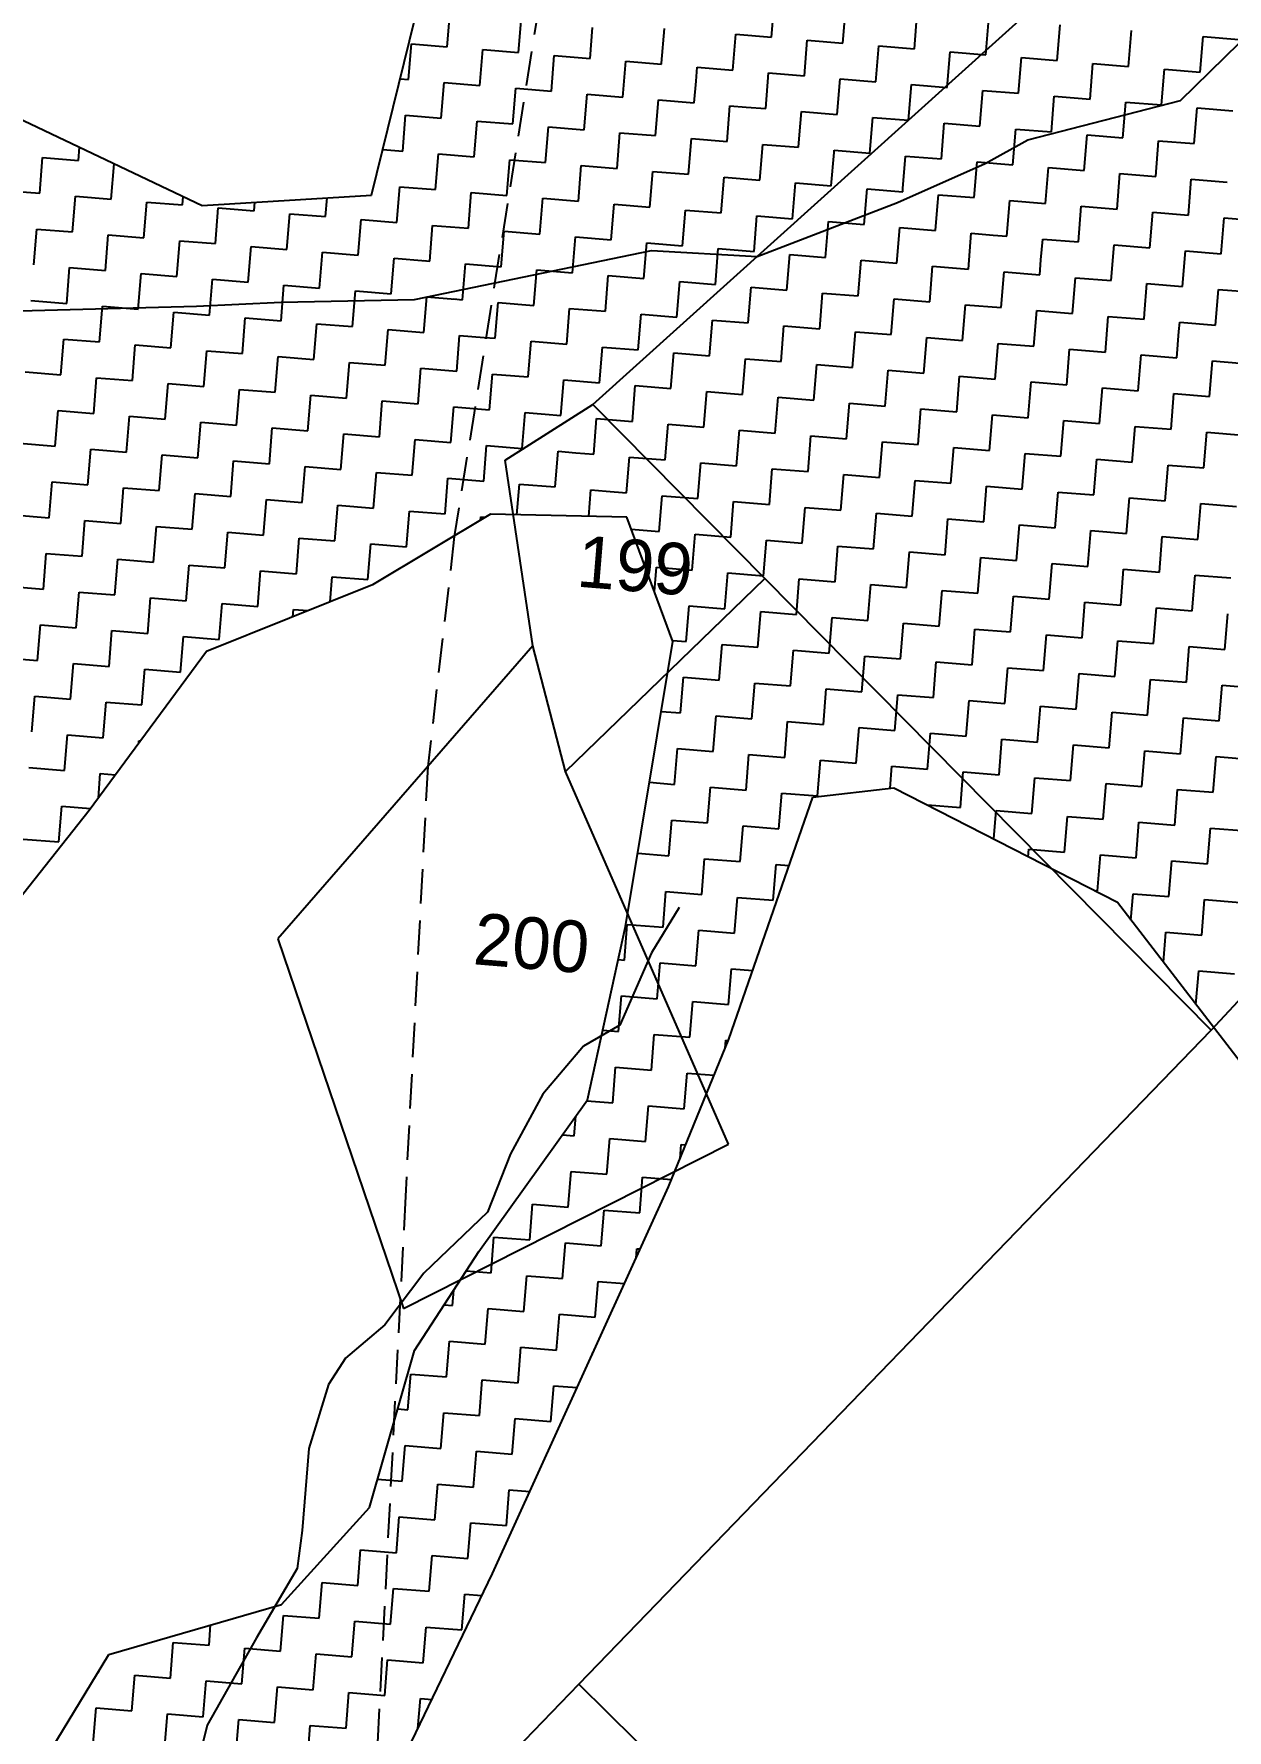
# Model space of a CAD drawing. Header units: metres. Extents: x 286589 to 288713, y 2001360 to 2004418.
# Drawn here: x 287948.2 to 288122.5, y 2003074.3 to 2003322.1 of the extents above; entities that cross this region are included whole.
import ezdxf
from ezdxf.enums import TextEntityAlignment as Align

# ---------------------------------------------------------------- set-up
doc = ezdxf.new("R2010")
doc.units = ezdxf.units.M
doc.header["$MEASUREMENT"] = 0
doc.linetypes.add('DASHED', pattern=[0.75, 0.5, -0.25])
for name, color, linetype in [('LINE_FOOTPATH', 1, 'DASHED'), ('LINE_WATER', 4, 'Continuous'), ('POLY_HATCH', 12, 'Continuous'), ('POLY_PARCEL', 6, 'Continuous'), ('TEXT_PARCEL', 7, 'Continuous')]:
    doc.layers.add(name, color=color, linetype=linetype)
doc.styles.add('TEXT_MAP', font='')
doc.styles.get('TEXT_MAP').set_extended_font_data('Kruti Dev 050')

msp = doc.modelspace()

# ---------------------------------------------------------------- linework, layer by layer
at = {"layer": 'LINE_FOOTPATH', "ltscale": 10}
for p, q in [((288028, 2003363.97), (288009.62, 2003248.66)), ((288009.62, 2003248.66), (288005.73, 2003215.06)), ((288005.73, 2003215.06), (288002.48, 2003152.33)), ((288002.48, 2003152.33), (287994.73, 2003000.75))]:
    msp.add_line(p, q, dxfattribs=at)
at = {"layer": 'LINE_WATER'}
for p, q in [((288115.72, 2003312.36), (288124.35, 2003320.79)), ((288093.4, 2003306.64), (288115.72, 2003312.36)), ((288087.16, 2003303.18), (288093.4, 2003306.64)), ((288074.38, 2003297.47), (288087.16, 2003303.18)), ((288053.87, 2003289.61), (288074.38, 2003297.47)), ((288003.81, 2003283.31), (288038.45, 2003290.47)), ((288038.45, 2003290.47), (288053.87, 2003289.61)), ((287946.08, 2003281.66), (287971.95, 2003282.33)), ((287971.95, 2003282.33), (287984.32, 2003282.91)), ((287984.32, 2003282.91), (288003.81, 2003283.31)), ((288042.45, 2003194.5), (288038.43, 2003187.87)), ((288038.43, 2003187.87), (288033.82, 2003177.27)), ((288033.82, 2003177.27), (288028.48, 2003174.23)), ((288028.48, 2003174.23), (288022.56, 2003167.22)), ((288022.56, 2003167.22), (288017.83, 2003158.51)), ((288017.83, 2003158.51), (288014.46, 2003149.95)), ((288014.46, 2003149.95), (288005.16, 2003141.07)), ((288005.16, 2003141.07), (287999.46, 2003133.51)), ((287999.46, 2003133.51), (287993.71, 2003128.63)), ((287993.71, 2003128.63), (287991.25, 2003124.81)), ((287991.25, 2003124.81), (287988.35, 2003115.42)), ((287988.35, 2003115.42), (287987.37, 2003103.46)), ((287987.37, 2003103.46), (287986.65, 2003097.9)), ((287986.65, 2003097.9), (287980.7, 2003087.8)), ((287980.7, 2003087.8), (287973.5, 2003075.01)), ((287973.5, 2003075.01), (287972.29, 2003070.03))]:
    msp.add_line(p, q, dxfattribs=at)
at = {"layer": 'POLY_HATCH'}
for p, q in [((287997.51, 2003298.55), (288008.02, 2003341.07)), ((287940.01, 2003312.61), (287972.76, 2003297.05)), ((287972.76, 2003297.05), (287997.51, 2003298.55)), ((288014.93, 2003251.94), (287997.66, 2003241.62)), ((288034.83, 2003251.49), (288014.93, 2003251.94)), ((288041.56, 2003233.35), (288034.83, 2003251.49)), ((287997.66, 2003241.62), (287973.41, 2003231.88)), ((288034.65, 2003191.71), (288041.56, 2003233.35)), ((287973.41, 2003231.88), (287956.27, 2003208.65)), ((288049.73, 2003175.25), (288061.99, 2003210.59)), ((288061.99, 2003210.59), (288073.84, 2003211.97)), ((288073.84, 2003211.97), (288106.49, 2003195.24)), ((287956.27, 2003208.65), (287937.96, 2003185.53)), ((288106.49, 2003195.24), (288127.71, 2003167.72)), ((288029.07, 2003166.38), (288034.65, 2003191.71)), ((288040.93, 2003153.69), (288049.73, 2003175.25)), ((288013.18, 2003144.23), (288029.07, 2003166.38)), ((288028.07, 2003125.43), (288040.93, 2003153.69)), ((288003.79, 2003129.75), (288013.18, 2003144.23)), ((287997.23, 2003106.84), (288003.79, 2003129.75)), ((288015.21, 2003097.17), (288028.07, 2003125.43)), ((287984.35, 2003092.65), (287997.23, 2003106.84)), ((288001.09, 2003067.84), (288015.21, 2003097.17)), ((287959.12, 2003085.33), (287984.35, 2003092.65)), ((287946.92, 2003065.22), (287959.12, 2003085.33))]:
    msp.add_line(p, q, dxfattribs=at)
at = {"layer": 'POLY_HATCH', "linetype": 'Continuous'}
for p, q in [((288055.96, 2003321.62), (288056.39, 2003326.84)), ((288008.58, 2003320.23), (288009, 2003325.45)), ((288019.01, 2003319.38), (288019.44, 2003324.6)), ((288066.4, 2003320.77), (288066.82, 2003325.99)), ((288076.84, 2003319.92), (288077.26, 2003325.14)), ((288087.27, 2003319.07), (288087.7, 2003324.29)), ((288029.45, 2003318.53), (288029.82, 2003323.06)), ((288039.9, 2003317.84), (288040.31, 2003322.9)), ((288050.32, 2003316.83), (288050.75, 2003322.05)), ((288050.75, 2003322.05), (288055.96, 2003321.62)), ((288097.71, 2003318.22), (288098.13, 2003323.44)), ((288108.14, 2003317.37), (288108.57, 2003322.59)), ((288118.58, 2003316.52), (288119.01, 2003321.74)), ((288119.01, 2003321.74), (288124.22, 2003321.31)), ((288002.93, 2003315.44), (288003.36, 2003320.66)), ((288003.36, 2003320.66), (288008.58, 2003320.23)), ((288013.37, 2003314.59), (288013.79, 2003319.81)), ((288013.79, 2003319.81), (288019.01, 2003319.38)), ((288023.8, 2003313.74), (288024.23, 2003318.96)), ((288024.23, 2003318.96), (288029.45, 2003318.53)), ((288060.76, 2003315.98), (288061.18, 2003321.2)), ((288061.18, 2003321.2), (288066.4, 2003320.77)), ((288071.19, 2003315.13), (288071.62, 2003320.35)), ((288071.62, 2003320.35), (288076.84, 2003319.92)), ((288081.63, 2003314.28), (288082.05, 2003319.5)), ((288082.05, 2003319.5), (288087.27, 2003319.07)), ((288034.24, 2003312.89), (288034.67, 2003318.11)), ((288034.67, 2003318.11), (288039.88, 2003317.68)), ((288039.88, 2003317.68), (288039.9, 2003317.84)), ((288044.94, 2003315.22), (288045.1, 2003317.26)), ((288045.1, 2003317.26), (288050.32, 2003316.83)), ((288092.06, 2003313.43), (288092.49, 2003318.65)), ((288092.49, 2003318.65), (288097.71, 2003318.22)), ((288102.5, 2003312.58), (288102.93, 2003317.8)), ((288102.93, 2003317.8), (288108.14, 2003317.37)), ((288112.94, 2003311.73), (288113.36, 2003316.95)), ((288113.36, 2003316.95), (288118.58, 2003316.52)), ((288001.71, 2003315.54), (288002.93, 2003315.44)), ((288007.72, 2003309.8), (288008.15, 2003315.02)), ((288008.15, 2003315.02), (288013.37, 2003314.59)), ((288018.16, 2003308.95), (288018.59, 2003314.17)), ((288018.59, 2003314.17), (288023.8, 2003313.74)), ((288044.68, 2003312.04), (288044.94, 2003315.22)), ((288055.11, 2003311.19), (288055.54, 2003316.41)), ((288055.54, 2003316.41), (288060.76, 2003315.98)), ((288065.55, 2003310.34), (288065.97, 2003315.56)), ((288065.97, 2003315.56), (288071.19, 2003315.13)), ((288075.99, 2003309.49), (288076.41, 2003314.7)), ((288076.41, 2003314.7), (288081.63, 2003314.28)), ((288028.6, 2003308.1), (288029.02, 2003313.31)), ((288029.02, 2003313.31), (288034.24, 2003312.89)), ((288039.03, 2003307.25), (288039.46, 2003312.46)), ((288039.46, 2003312.46), (288044.68, 2003312.04)), ((288049.47, 2003306.4), (288049.89, 2003311.61)), ((288049.89, 2003311.61), (288052.27, 2003311.42)), ((288086.42, 2003308.64), (288086.85, 2003313.85)), ((288086.85, 2003313.85), (288092.06, 2003313.43)), ((288096.86, 2003307.79), (288097.28, 2003313)), ((288097.28, 2003313), (288102.5, 2003312.58)), ((288107.29, 2003306.93), (288107.72, 2003312.15)), ((288107.72, 2003312.15), (288112.94, 2003311.73)), ((288002.08, 2003305), (288002.51, 2003310.22)), ((288002.51, 2003310.22), (288007.72, 2003309.8)), ((288012.52, 2003304.15), (288012.94, 2003309.37)), ((288012.94, 2003309.37), (288018.16, 2003308.95)), ((288052.27, 2003311.42), (288055.11, 2003311.19)), ((288060.06, 2003307.38), (288060.33, 2003310.76)), ((288060.33, 2003310.76), (288065.55, 2003310.34)), ((288070.34, 2003304.69), (288070.77, 2003309.91)), ((288070.77, 2003309.91), (288075.99, 2003309.49)), ((288080.78, 2003303.84), (288081.2, 2003309.06)), ((288081.2, 2003309.06), (288086.42, 2003308.64)), ((288117.73, 2003306.08), (288118.16, 2003311.3)), ((288118.16, 2003311.3), (288123.37, 2003310.88)), ((288022.95, 2003303.3), (288023.38, 2003308.52)), ((288023.38, 2003308.52), (288028.6, 2003308.1)), ((288033.39, 2003302.45), (288033.82, 2003307.67)), ((288033.82, 2003307.67), (288039.03, 2003307.25)), ((288043.83, 2003301.6), (288044.25, 2003306.82)), ((288044.25, 2003306.82), (288049.47, 2003306.4)), ((288059.91, 2003305.54), (288060.06, 2003307.38)), ((288091.21, 2003302.99), (288091.64, 2003308.21)), ((288091.64, 2003308.21), (288096.86, 2003307.79)), ((288101.65, 2003302.14), (288102.08, 2003307.36)), ((288102.08, 2003307.36), (288107.29, 2003306.93)), ((288112.09, 2003301.29), (288112.51, 2003306.51)), ((288112.51, 2003306.51), (288117.73, 2003306.08)), ((287949.05, 2003298.82), (287949.47, 2003304.04)), ((287949.47, 2003304.04), (287954.69, 2003303.61)), ((287954.69, 2003303.61), (287954.85, 2003305.56)), ((287999.17, 2003305.24), (288002.08, 2003305)), ((288006.87, 2003299.36), (288007.3, 2003304.58)), ((288007.3, 2003304.58), (288012.52, 2003304.15)), ((288054.26, 2003300.75), (288054.69, 2003305.97)), ((288054.69, 2003305.97), (288059.91, 2003305.54)), ((288064.7, 2003299.9), (288065.1, 2003304.77)), ((288065.1, 2003304.77), (288065.12, 2003305.12)), ((288065.12, 2003305.12), (288070.34, 2003304.69)), ((288075.17, 2003299.54), (288075.56, 2003304.27)), ((288075.56, 2003304.27), (288080.78, 2003303.84)), ((287959.49, 2003297.97), (287959.91, 2003303.15)), ((288017.31, 2003298.51), (288017.74, 2003303.73)), ((288017.74, 2003303.73), (288022.95, 2003303.3)), ((288027.75, 2003297.66), (288028.17, 2003302.88)), ((288028.17, 2003302.88), (288033.39, 2003302.45)), ((288038.18, 2003296.81), (288038.61, 2003302.03)), ((288038.61, 2003302.03), (288043.83, 2003301.6)), ((288085.57, 2003298.2), (288086, 2003303.42)), ((288086, 2003303.42), (288091.21, 2003302.99)), ((288096.01, 2003297.35), (288096.43, 2003302.57)), ((288096.43, 2003302.57), (288101.65, 2003302.14)), ((288106.44, 2003296.5), (288106.87, 2003301.72)), ((288106.87, 2003301.72), (288112.09, 2003301.29)), ((287943.83, 2003299.25), (287949.05, 2003298.82)), ((288001.23, 2003294.57), (288001.66, 2003299.79)), ((288001.66, 2003299.79), (288006.87, 2003299.36)), ((288048.62, 2003295.96), (288049.04, 2003301.18)), ((288049.04, 2003301.18), (288054.26, 2003300.75)), ((288059.05, 2003295.11), (288059.48, 2003300.33)), ((288059.48, 2003300.33), (288064.7, 2003299.9)), ((288069.49, 2003294.26), (288069.92, 2003299.48)), ((288069.92, 2003299.48), (288075.13, 2003299.05)), ((288075.13, 2003299.05), (288075.17, 2003299.54)), ((288116.88, 2003295.65), (288117.3, 2003300.87)), ((288117.3, 2003300.87), (288122.52, 2003300.44)), ((287953.84, 2003293.18), (287954.27, 2003298.4)), ((287954.27, 2003298.4), (287959.49, 2003297.97)), ((287964.28, 2003292.33), (287964.7, 2003297.55)), ((287964.7, 2003297.55), (287969.92, 2003297.12)), ((287969.92, 2003297.12), (287970.02, 2003298.35)), ((287974.71, 2003291.48), (287975.14, 2003296.7)), ((287975.14, 2003296.7), (287980.36, 2003296.27)), ((287980.36, 2003296.27), (287980.46, 2003297.51)), ((287990.79, 2003295.42), (287991.02, 2003298.15)), ((288011.67, 2003293.72), (288012.09, 2003298.94)), ((288012.09, 2003298.94), (288017.31, 2003298.51)), ((288022.1, 2003292.87), (288022.53, 2003298.09)), ((288022.53, 2003298.09), (288027.75, 2003297.66)), ((288032.54, 2003292.02), (288032.96, 2003297.23)), ((288032.96, 2003297.23), (288038.18, 2003296.81)), ((288079.93, 2003293.41), (288080.21, 2003296.93)), ((288080.21, 2003296.93), (288080.35, 2003298.62)), ((288080.35, 2003298.62), (288085.57, 2003298.2)), ((288090.36, 2003292.56), (288090.79, 2003297.77)), ((288090.79, 2003297.77), (288096.01, 2003297.35)), ((288100.8, 2003291.71), (288101.22, 2003296.92)), ((288101.22, 2003296.92), (288106.44, 2003296.5)), ((287985.15, 2003290.63), (287985.58, 2003295.84)), ((287985.58, 2003295.84), (287990.79, 2003295.42)), ((287995.59, 2003289.78), (287996.01, 2003294.99)), ((287996.01, 2003294.99), (288001.23, 2003294.57)), ((288000.63, 2003294.62), (288001.23, 2003294.57)), ((288001.23, 2003294.57), (288001.23, 2003294.57)), ((288006.02, 2003288.93), (288006.45, 2003294.14)), ((288006.45, 2003294.14), (288011.67, 2003293.72)), ((288042.98, 2003291.17), (288043.4, 2003296.38)), ((288043.4, 2003296.38), (288048.62, 2003295.96)), ((288053.41, 2003290.32), (288053.84, 2003295.53)), ((288053.84, 2003295.53), (288059.05, 2003295.11)), ((288063.85, 2003289.46), (288064.27, 2003294.68)), ((288064.27, 2003294.68), (288069.49, 2003294.26)), ((288111.24, 2003290.85), (288111.66, 2003296.07)), ((288111.66, 2003296.07), (288116.88, 2003295.65)), ((288121.67, 2003290), (288122.1, 2003295.22)), ((288122.1, 2003295.22), (288127.32, 2003294.8)), ((287948.2, 2003288.39), (287948.62, 2003293.6)), ((287948.62, 2003293.6), (287953.84, 2003293.18)), ((287958.64, 2003287.54), (287959.06, 2003292.75)), ((287959.06, 2003292.75), (287964.28, 2003292.33)), ((287969.07, 2003286.68), (287969.5, 2003291.9)), ((287969.5, 2003291.9), (287974.71, 2003291.48)), ((288016.46, 2003288.07), (288016.88, 2003293.29)), ((288016.88, 2003293.29), (288022.1, 2003292.87)), ((288026.9, 2003287.22), (288027.32, 2003292.44)), ((288027.32, 2003292.44), (288032.54, 2003292.02)), ((288074.28, 2003288.61), (288074.71, 2003293.83)), ((288074.71, 2003293.83), (288079.93, 2003293.41)), ((288084.72, 2003287.76), (288085.15, 2003292.98)), ((288085.15, 2003292.98), (288088.33, 2003292.72)), ((288088.33, 2003292.72), (288090.36, 2003292.56)), ((288095.33, 2003289.09), (288095.58, 2003292.13)), ((288095.58, 2003292.13), (288100.8, 2003291.71)), ((287979.51, 2003285.83), (287979.93, 2003291.05)), ((287979.93, 2003291.05), (287985.15, 2003290.63)), ((287989.94, 2003284.98), (287990.37, 2003290.2)), ((287990.37, 2003290.2), (287995.59, 2003289.78)), ((288000.38, 2003284.13), (288000.81, 2003289.35)), ((288000.81, 2003289.35), (288005.48, 2003288.97)), ((288037.33, 2003286.37), (288037.76, 2003291.59)), ((288037.76, 2003291.59), (288042.98, 2003291.17)), ((288047.77, 2003285.52), (288048.19, 2003290.74)), ((288048.19, 2003290.74), (288053.41, 2003290.32)), ((288058.2, 2003284.67), (288058.63, 2003289.89)), ((288058.63, 2003289.89), (288063.85, 2003289.46)), ((288105.59, 2003286.06), (288106.02, 2003291.28)), ((288106.02, 2003291.28), (288111.24, 2003290.85)), ((288116.03, 2003285.21), (288116.45, 2003290.43)), ((288116.45, 2003290.43), (288121.67, 2003290)), ((287952.99, 2003282.74), (287953.42, 2003287.96)), ((287953.42, 2003287.96), (287958.64, 2003287.54)), ((287963.43, 2003281.89), (287963.85, 2003287.11)), ((287963.85, 2003287.11), (287969.07, 2003286.68)), ((288005.08, 2003289), (288006.02, 2003288.93)), ((288010.82, 2003283.28), (288011.24, 2003288.5)), ((288011.24, 2003288.5), (288016.46, 2003288.07)), ((288021.25, 2003282.43), (288021.68, 2003287.65)), ((288021.68, 2003287.65), (288026.9, 2003287.22)), ((288031.69, 2003281.58), (288032.11, 2003286.8)), ((288032.11, 2003286.8), (288037.33, 2003286.37)), ((288068.64, 2003283.82), (288069.07, 2003289.04)), ((288069.07, 2003289.04), (288074.28, 2003288.61)), ((288079.08, 2003282.97), (288079.5, 2003288.19)), ((288079.5, 2003288.19), (288084.72, 2003287.76)), ((288089.51, 2003282.12), (288089.94, 2003287.34)), ((288089.94, 2003287.34), (288095.16, 2003286.91)), ((288095.16, 2003286.91), (288095.33, 2003289.09)), ((287973.86, 2003281.04), (287974.29, 2003286.26)), ((287974.29, 2003286.26), (287979.51, 2003285.83)), ((287984.3, 2003280.19), (287984.73, 2003285.41)), ((287984.73, 2003285.41), (287989.94, 2003284.98)), ((287994.74, 2003279.34), (287995.16, 2003284.56)), ((287995.16, 2003284.56), (288000.38, 2003284.13)), ((288042.12, 2003280.73), (288042.55, 2003285.95)), ((288042.55, 2003285.95), (288047.77, 2003285.52)), ((288052.56, 2003279.88), (288052.99, 2003285.1)), ((288052.99, 2003285.1), (288058.2, 2003284.67)), ((288063, 2003279.03), (288063.42, 2003284.25)), ((288063.42, 2003284.25), (288068.64, 2003283.82)), ((288099.95, 2003281.27), (288100.37, 2003286.48)), ((288100.37, 2003286.49), (288105.59, 2003286.06)), ((288100.37, 2003286.48), (288100.37, 2003286.49)), ((288110.45, 2003281.25), (288110.81, 2003285.64)), ((288110.81, 2003285.64), (288116.03, 2003285.21)), ((288120.82, 2003279.57), (288121.25, 2003284.79)), ((288121.25, 2003284.79), (288126.46, 2003284.36)), ((287947.77, 2003283.17), (287952.99, 2003282.74)), ((287957.78, 2003277.1), (287958.21, 2003282.32)), ((287958.21, 2003282.32), (287963.43, 2003281.89)), ((288005.17, 2003278.49), (288005.6, 2003283.71)), ((288005.6, 2003283.71), (288009.73, 2003283.37)), ((288009.53, 2003283.39), (288010.82, 2003283.28)), ((288015.61, 2003277.64), (288016.03, 2003282.86)), ((288016.03, 2003282.86), (288021.25, 2003282.43)), ((288026.04, 2003276.79), (288026.47, 2003282.01)), ((288026.47, 2003282.01), (288031.69, 2003281.58)), ((288073.43, 2003278.18), (288073.86, 2003283.4)), ((288073.86, 2003283.4), (288079.08, 2003282.97)), ((288083.87, 2003277.33), (288084.29, 2003282.55)), ((288084.29, 2003282.55), (288089.51, 2003282.12)), ((287968.22, 2003276.25), (287968.65, 2003281.47)), ((287968.65, 2003281.47), (287973.86, 2003281.04)), ((287978.66, 2003275.4), (287979.08, 2003280.62)), ((287979.08, 2003280.62), (287984.3, 2003280.19)), ((287989.09, 2003274.55), (287989.52, 2003279.77)), ((287989.52, 2003279.77), (287994.74, 2003279.34)), ((288036.48, 2003275.94), (288036.91, 2003281.16)), ((288036.91, 2003281.16), (288042.12, 2003280.73)), ((288046.92, 2003275.09), (288047.34, 2003280.3)), ((288047.34, 2003280.3), (288052.56, 2003279.88)), ((288057.35, 2003274.24), (288057.78, 2003279.45)), ((288057.78, 2003279.45), (288063, 2003279.03)), ((288094.31, 2003276.48), (288094.73, 2003281.69)), ((288094.73, 2003281.69), (288099.95, 2003281.27)), ((288104.74, 2003275.63), (288105.17, 2003280.84)), ((288105.17, 2003280.84), (288110.39, 2003280.42)), ((288110.39, 2003280.42), (288110.45, 2003281.25)), ((288115.49, 2003278.64), (288115.6, 2003279.99)), ((288115.6, 2003279.99), (288120.82, 2003279.57)), ((287952.14, 2003272.31), (287952.57, 2003277.52)), ((287952.57, 2003277.52), (287957.78, 2003277.1)), ((287999.53, 2003273.7), (287999.95, 2003278.91)), ((287999.95, 2003278.91), (288005.17, 2003278.49)), ((288009.97, 2003272.85), (288010.39, 2003278.06)), ((288010.39, 2003278.06), (288013.99, 2003277.77)), ((288013.99, 2003277.77), (288015.61, 2003277.64)), ((288020.4, 2003272), (288020.83, 2003277.21)), ((288020.83, 2003277.21), (288026.04, 2003276.79)), ((288067.79, 2003273.39), (288068.21, 2003278.6)), ((288068.21, 2003278.6), (288073.43, 2003278.18)), ((288078.23, 2003272.53), (288078.65, 2003277.75)), ((288078.65, 2003277.75), (288083.87, 2003277.33)), ((288088.66, 2003271.68), (288089.09, 2003276.9)), ((288089.09, 2003276.9), (288094.31, 2003276.48)), ((288115.18, 2003274.78), (288115.49, 2003278.64)), ((287962.58, 2003271.46), (287963, 2003276.67)), ((287963, 2003276.67), (287968.22, 2003276.25)), ((287973.01, 2003270.6), (287973.44, 2003275.82)), ((287973.44, 2003275.82), (287978.66, 2003275.4)), ((287983.45, 2003269.75), (287983.87, 2003274.97)), ((287983.87, 2003274.97), (287989.09, 2003274.55)), ((288030.84, 2003271.14), (288031.26, 2003276.36)), ((288031.26, 2003276.36), (288036.48, 2003275.94)), ((288041.27, 2003270.29), (288041.7, 2003275.51)), ((288041.7, 2003275.51), (288046.92, 2003275.09)), ((288051.71, 2003269.44), (288052.14, 2003274.66)), ((288052.14, 2003274.66), (288057.35, 2003274.24)), ((288099.1, 2003270.83), (288099.52, 2003276.05)), ((288099.52, 2003276.05), (288104.74, 2003275.63)), ((288109.53, 2003269.98), (288109.96, 2003275.2)), ((288109.96, 2003275.2), (288115.18, 2003274.78)), ((288119.97, 2003269.13), (288120.4, 2003274.35)), ((288120.4, 2003274.35), (288124.39, 2003274.02)), ((287946.92, 2003272.73), (287952.14, 2003272.31)), ((287956.93, 2003266.66), (287957.36, 2003271.88)), ((287957.36, 2003271.88), (287962.58, 2003271.46)), ((287993.89, 2003268.9), (287994.31, 2003274.12)), ((287994.31, 2003274.12), (287999.53, 2003273.7)), ((288004.32, 2003268.05), (288004.75, 2003273.27)), ((288004.75, 2003273.27), (288009.97, 2003272.85)), ((288014.76, 2003267.2), (288015.18, 2003272.42)), ((288015.18, 2003272.42), (288018.44, 2003272.15)), ((288018.44, 2003272.15), (288020.4, 2003272)), ((288062.15, 2003268.59), (288062.57, 2003273.81)), ((288062.57, 2003273.81), (288067.79, 2003273.39)), ((288072.58, 2003267.74), (288073.01, 2003272.96)), ((288073.01, 2003272.96), (288078.23, 2003272.53)), ((288083.02, 2003266.89), (288083.44, 2003272.11)), ((288083.44, 2003272.11), (288088.66, 2003271.68)), ((287967.37, 2003265.81), (287967.8, 2003271.03)), ((287967.8, 2003271.03), (287973.01, 2003270.6)), ((287977.81, 2003264.96), (287978.23, 2003270.18)), ((287978.23, 2003270.18), (287983.45, 2003269.75)), ((287988.24, 2003264.11), (287988.67, 2003269.33)), ((287988.67, 2003269.33), (287993.89, 2003268.9)), ((288025.19, 2003266.35), (288025.62, 2003271.57)), ((288025.62, 2003271.57), (288030.84, 2003271.14)), ((288035.63, 2003265.5), (288036.06, 2003270.72)), ((288036.06, 2003270.72), (288041.27, 2003270.29)), ((288046.07, 2003264.65), (288046.49, 2003269.87)), ((288046.49, 2003269.87), (288051.71, 2003269.44)), ((288093.45, 2003266.04), (288093.88, 2003271.26)), ((288093.88, 2003271.26), (288099.1, 2003270.83)), ((288103.89, 2003265.19), (288104.32, 2003270.41)), ((288104.32, 2003270.41), (288109.53, 2003269.98)), ((288114.33, 2003264.34), (288114.75, 2003269.56)), ((288114.75, 2003269.56), (288119.97, 2003269.13)), ((287951.29, 2003261.87), (287951.72, 2003267.09)), ((287951.72, 2003267.09), (287956.93, 2003266.66)), ((287998.68, 2003263.26), (287999.1, 2003268.48)), ((287999.1, 2003268.48), (288004.32, 2003268.05)), ((288009.11, 2003262.41), (288009.54, 2003267.63)), ((288009.54, 2003267.63), (288014.76, 2003267.2)), ((288056.5, 2003263.8), (288056.93, 2003269.02)), ((288056.93, 2003269.02), (288062.15, 2003268.59)), ((288066.94, 2003262.95), (288067.36, 2003268.17)), ((288067.36, 2003268.17), (288072.58, 2003267.74)), ((288077.38, 2003262.1), (288077.8, 2003267.32)), ((288077.8, 2003267.32), (288083.02, 2003266.89)), ((287961.73, 2003261.02), (287962.15, 2003266.24)), ((287962.15, 2003266.24), (287967.37, 2003265.81)), ((287972.16, 2003260.17), (287972.59, 2003265.39)), ((287972.59, 2003265.39), (287977.81, 2003264.96)), ((287982.6, 2003259.32), (287983.02, 2003264.54)), ((287983.02, 2003264.54), (287988.24, 2003264.11)), ((288019.55, 2003261.56), (288019.98, 2003266.78)), ((288019.98, 2003266.78), (288022.89, 2003266.54)), ((288022.89, 2003266.54), (288025.19, 2003266.35)), ((288029.99, 2003260.71), (288030.41, 2003265.93)), ((288030.41, 2003265.93), (288035.63, 2003265.5)), ((288040.42, 2003259.86), (288040.85, 2003265.08)), ((288040.85, 2003265.08), (288046.07, 2003264.65)), ((288087.81, 2003261.25), (288088.24, 2003266.47)), ((288088.24, 2003266.47), (288093.45, 2003266.04)), ((288098.25, 2003260.4), (288098.67, 2003265.62)), ((288098.67, 2003265.62), (288103.89, 2003265.19)), ((288108.68, 2003259.55), (288109.11, 2003264.76)), ((288109.11, 2003264.76), (288114.33, 2003264.34)), ((287946.07, 2003262.3), (287951.29, 2003261.87)), ((287993.04, 2003258.47), (287993.46, 2003263.69)), ((287993.46, 2003263.69), (287998.68, 2003263.26)), ((288003.47, 2003257.62), (288003.9, 2003262.83)), ((288003.9, 2003262.83), (288009.11, 2003262.41)), ((288013.91, 2003256.77), (288014.33, 2003261.98)), ((288014.33, 2003261.98), (288019.55, 2003261.56)), ((288050.86, 2003259.01), (288051.28, 2003264.22)), ((288051.28, 2003264.22), (288056.5, 2003263.8)), ((288061.3, 2003258.16), (288061.72, 2003263.37)), ((288061.72, 2003263.37), (288066.94, 2003262.95)), ((288071.73, 2003257.31), (288072.16, 2003262.52)), ((288072.16, 2003262.52), (288077.38, 2003262.1)), ((288119.12, 2003258.7), (288119.55, 2003263.91)), ((288119.55, 2003263.91), (288124.76, 2003263.49)), ((287956.08, 2003256.23), (287956.51, 2003261.44)), ((287956.51, 2003261.44), (287961.73, 2003261.02)), ((287966.52, 2003255.38), (287966.94, 2003260.59)), ((287966.94, 2003260.59), (287972.16, 2003260.17)), ((287976.96, 2003254.53), (287977.38, 2003259.74)), ((287977.38, 2003259.74), (287982.6, 2003259.32)), ((288024.34, 2003255.92), (288024.77, 2003261.13)), ((288024.77, 2003261.13), (288027.35, 2003260.92)), ((288027.35, 2003260.92), (288029.99, 2003260.71)), ((288034.78, 2003255.06), (288035.21, 2003260.28)), ((288035.21, 2003260.28), (288040.42, 2003259.86)), ((288045.22, 2003254.21), (288045.64, 2003259.43)), ((288045.64, 2003259.43), (288050.86, 2003259.01)), ((288082.17, 2003256.45), (288082.59, 2003261.67)), ((288082.59, 2003261.67), (288087.81, 2003261.25)), ((288092.6, 2003255.6), (288093.03, 2003260.82)), ((288093.03, 2003260.82), (288098.25, 2003260.4)), ((288103.04, 2003254.75), (288103.47, 2003259.97)), ((288103.47, 2003259.97), (288108.68, 2003259.55)), ((287987.39, 2003253.67), (287987.82, 2003258.89)), ((287987.82, 2003258.89), (287993.04, 2003258.47)), ((287997.83, 2003252.82), (287998.25, 2003258.04)), ((287998.25, 2003258.04), (288003.47, 2003257.62)), ((288008.26, 2003251.97), (288008.69, 2003257.19)), ((288008.69, 2003257.19), (288013.91, 2003256.77)), ((288055.65, 2003253.36), (288056.08, 2003258.58)), ((288056.08, 2003258.58), (288061.3, 2003258.16)), ((288066.09, 2003252.51), (288066.51, 2003257.73)), ((288066.51, 2003257.73), (288071.73, 2003257.31)), ((288113.48, 2003253.9), (288113.9, 2003259.12)), ((288113.9, 2003259.12), (288119.12, 2003258.7)), ((287950.44, 2003251.43), (287950.86, 2003256.65)), ((287950.86, 2003256.65), (287956.08, 2003256.23)), ((287960.88, 2003250.58), (287961.3, 2003255.8)), ((287961.3, 2003255.8), (287966.52, 2003255.38)), ((287971.31, 2003249.73), (287971.74, 2003254.95)), ((287971.74, 2003254.95), (287976.96, 2003254.53)), ((288018.76, 2003251.85), (288019.13, 2003256.34)), ((288019.13, 2003256.34), (288024.34, 2003255.92)), ((288029.25, 2003251.61), (288029.56, 2003255.49)), ((288029.56, 2003255.49), (288031.8, 2003255.31)), ((288031.8, 2003255.31), (288034.78, 2003255.06)), ((288039.57, 2003249.42), (288040, 2003254.64)), ((288040, 2003254.64), (288045.22, 2003254.21)), ((288076.52, 2003251.66), (288076.95, 2003256.88)), ((288076.95, 2003256.88), (288082.17, 2003256.45)), ((288086.96, 2003250.81), (288087.39, 2003256.03)), ((288087.39, 2003256.03), (288092.6, 2003255.6)), ((288097.4, 2003249.96), (288097.82, 2003255.18)), ((288097.82, 2003255.18), (288103.04, 2003254.75)), ((287981.75, 2003248.88), (287982.17, 2003254.1)), ((287982.17, 2003254.1), (287987.39, 2003253.67)), ((287992.18, 2003248.03), (287992.61, 2003253.25)), ((287992.61, 2003253.25), (287997.83, 2003252.82)), ((288002.62, 2003247.18), (288003.05, 2003252.4)), ((288003.05, 2003252.4), (288008.26, 2003251.97)), ((288050.01, 2003248.57), (288050.43, 2003253.79)), ((288050.43, 2003253.79), (288055.65, 2003253.36)), ((288060.44, 2003247.72), (288060.87, 2003252.94)), ((288060.87, 2003252.94), (288066.09, 2003252.51)), ((288070.88, 2003246.87), (288071.31, 2003252.09)), ((288071.31, 2003252.09), (288076.52, 2003251.66)), ((288107.83, 2003249.11), (288108.26, 2003254.33)), ((288108.26, 2003254.33), (288113.48, 2003253.9)), ((288118.27, 2003248.26), (288118.69, 2003253.48)), ((288118.69, 2003253.48), (288123.91, 2003253.05)), ((287945.22, 2003251.86), (287950.44, 2003251.43)), ((287955.23, 2003245.79), (287955.66, 2003251.01)), ((287955.66, 2003251.01), (287960.88, 2003250.58)), ((287965.67, 2003244.94), (287966.09, 2003250.16)), ((287966.09, 2003250.16), (287971.31, 2003249.73)), ((288013.44, 2003251.05), (288013.48, 2003251.55)), ((288013.48, 2003251.55), (288014.18, 2003251.49)), ((288035.47, 2003249.76), (288039.57, 2003249.42)), ((288081.32, 2003246.02), (288081.74, 2003251.24)), ((288081.74, 2003251.24), (288086.96, 2003250.81)), ((288091.75, 2003245.17), (288092.18, 2003250.39)), ((288092.18, 2003250.39), (288097.4, 2003249.96)), ((288102.19, 2003244.32), (288102.61, 2003249.54)), ((288102.61, 2003249.54), (288107.83, 2003249.11)), ((287976.1, 2003244.09), (287976.53, 2003249.31)), ((287976.53, 2003249.31), (287981.75, 2003248.88)), ((287986.54, 2003243.24), (287986.97, 2003248.46)), ((287986.97, 2003248.46), (287992.18, 2003248.03)), ((287996.98, 2003242.39), (287997.4, 2003247.61)), ((287997.4, 2003247.61), (288002.62, 2003247.18)), ((288044.37, 2003243.78), (288044.79, 2003249)), ((288044.79, 2003249), (288050.01, 2003248.57)), ((288054.8, 2003242.93), (288055.23, 2003248.15)), ((288055.23, 2003248.15), (288060.44, 2003247.72)), ((288065.24, 2003242.08), (288065.66, 2003247.29)), ((288065.66, 2003247.29), (288070.88, 2003246.87)), ((288112.63, 2003243.47), (288113.05, 2003248.68)), ((288113.05, 2003248.68), (288118.27, 2003248.26)), ((287949.59, 2003241), (287950.01, 2003246.22)), ((287950.01, 2003246.22), (287955.23, 2003245.79)), ((287960.03, 2003240.15), (287960.45, 2003245.37)), ((287960.45, 2003245.37), (287965.67, 2003244.94)), ((288075.67, 2003241.23), (288076.1, 2003246.44)), ((288076.1, 2003246.44), (288081.32, 2003246.02)), ((288086.11, 2003240.38), (288086.54, 2003245.59)), ((288086.54, 2003245.59), (288091.75, 2003245.17)), ((288096.55, 2003239.52), (288096.97, 2003244.74)), ((288096.97, 2003244.74), (288102.19, 2003244.32)), ((287970.46, 2003239.3), (287970.89, 2003244.51)), ((287970.89, 2003244.51), (287976.1, 2003244.09)), ((287980.9, 2003238.45), (287981.32, 2003243.66)), ((287981.32, 2003243.66), (287986.54, 2003243.24)), ((287991.46, 2003239.13), (287991.76, 2003242.81)), ((287991.76, 2003242.81), (287996.98, 2003242.39)), ((288038.86, 2003240.64), (288039.15, 2003244.2)), ((288039.15, 2003244.2), (288044.37, 2003243.78)), ((288049.16, 2003238.13), (288049.58, 2003243.35)), ((288049.58, 2003243.35), (288054.8, 2003242.93)), ((288059.59, 2003237.28), (288060.02, 2003242.5)), ((288060.02, 2003242.5), (288065.24, 2003242.08)), ((288106.98, 2003238.67), (288107.41, 2003243.89)), ((288107.41, 2003243.89), (288112.63, 2003243.47)), ((288117.42, 2003237.82), (288117.84, 2003243.04)), ((288117.84, 2003243.04), (288123.06, 2003242.62)), ((287944.37, 2003241.42), (287949.59, 2003241)), ((287954.38, 2003235.35), (287954.81, 2003240.57)), ((287954.81, 2003240.57), (287960.03, 2003240.15)), ((287964.82, 2003234.5), (287965.24, 2003239.72)), ((287965.24, 2003239.72), (287970.46, 2003239.3)), ((288070.03, 2003236.43), (288070.46, 2003241.65)), ((288070.46, 2003241.65), (288075.67, 2003241.23)), ((288080.47, 2003235.58), (288080.89, 2003240.8)), ((288080.89, 2003240.8), (288086.11, 2003240.38)), ((288090.9, 2003234.73), (288091.33, 2003239.95)), ((288091.33, 2003239.95), (288096.55, 2003239.52)), ((287975.25, 2003233.65), (287975.68, 2003238.87)), ((287975.68, 2003238.87), (287980.9, 2003238.45)), ((287986.03, 2003236.95), (287986.12, 2003238.02)), ((287986.12, 2003238.02), (287988.27, 2003237.85)), ((288043.51, 2003233.34), (288043.94, 2003238.56)), ((288043.94, 2003238.56), (288049.16, 2003238.13)), ((288053.95, 2003232.49), (288054.38, 2003237.71)), ((288054.38, 2003237.71), (288059.59, 2003237.28)), ((288101.34, 2003233.88), (288101.76, 2003239.1)), ((288101.76, 2003239.1), (288106.98, 2003238.67)), ((288111.78, 2003233.03), (288112.2, 2003238.25)), ((288112.2, 2003238.25), (288117.42, 2003237.82)), ((288122.21, 2003232.18), (288122.64, 2003237.4)), ((287948.74, 2003230.56), (287949.16, 2003235.78)), ((287949.16, 2003235.78), (287954.38, 2003235.35)), ((287959.17, 2003229.71), (287959.6, 2003234.93)), ((287959.6, 2003234.93), (287964.82, 2003234.5)), ((288064.39, 2003231.64), (288064.81, 2003236.86)), ((288064.81, 2003236.86), (288070.03, 2003236.43)), ((288074.82, 2003230.79), (288075.25, 2003236.01)), ((288075.25, 2003236.01), (288080.47, 2003235.58)), ((288085.26, 2003229.94), (288085.68, 2003235.16)), ((288085.68, 2003235.16), (288090.9, 2003234.73)), ((287969.61, 2003228.86), (287970.04, 2003234.08)), ((287970.04, 2003234.08), (287975.25, 2003233.65)), ((288041.51, 2003233.51), (288043.51, 2003233.34)), ((288048.31, 2003227.7), (288048.73, 2003232.92)), ((288048.73, 2003232.92), (288053.95, 2003232.49)), ((288095.7, 2003229.09), (288096.12, 2003234.31)), ((288096.12, 2003234.31), (288101.34, 2003233.88)), ((288106.13, 2003228.24), (288106.56, 2003233.46)), ((288106.56, 2003233.46), (288111.78, 2003233.03)), ((288116.57, 2003227.39), (288116.99, 2003232.61)), ((288116.99, 2003232.61), (288122.21, 2003232.18)), ((287943.52, 2003230.99), (287948.74, 2003230.56)), ((287953.53, 2003224.92), (287953.96, 2003230.14)), ((287953.96, 2003230.14), (287959.17, 2003229.71)), ((288058.74, 2003226.85), (288059.17, 2003232.07)), ((288059.17, 2003232.07), (288064.39, 2003231.64)), ((288069.18, 2003226), (288069.61, 2003231.22)), ((288069.61, 2003231.22), (288074.82, 2003230.79)), ((288079.62, 2003225.15), (288080.04, 2003230.36)), ((288080.04, 2003230.36), (288085.26, 2003229.94)), ((287963.97, 2003224.07), (287964.39, 2003229.29)), ((287964.39, 2003229.29), (287969.61, 2003228.86)), ((288042.66, 2003222.91), (288043.09, 2003228.12)), ((288043.09, 2003228.12), (288048.31, 2003227.7)), ((288053.1, 2003222.05), (288053.53, 2003227.27)), ((288053.53, 2003227.27), (288058.74, 2003226.85)), ((288090.05, 2003224.3), (288090.48, 2003229.51)), ((288090.48, 2003229.51), (288095.7, 2003229.09)), ((288100.49, 2003223.44), (288100.91, 2003228.66)), ((288100.91, 2003228.66), (288106.13, 2003228.24)), ((288110.92, 2003222.59), (288111.35, 2003227.81)), ((288111.35, 2003227.81), (288116.57, 2003227.39)), ((287947.89, 2003220.13), (287948.31, 2003225.34)), ((287948.31, 2003225.34), (287953.53, 2003224.92)), ((288063.54, 2003221.2), (288063.96, 2003226.42)), ((288063.96, 2003226.42), (288069.18, 2003226)), ((288073.97, 2003220.35), (288074.4, 2003225.57)), ((288074.4, 2003225.57), (288079.62, 2003225.15)), ((288121.36, 2003221.74), (288121.79, 2003226.96)), ((288121.79, 2003226.96), (288127, 2003226.54)), ((287958.32, 2003219.27), (287958.75, 2003224.49)), ((287958.75, 2003224.49), (287963.97, 2003224.07)), ((288039.87, 2003223.13), (288042.66, 2003222.91)), ((288047.46, 2003217.26), (288047.88, 2003222.48)), ((288047.88, 2003222.48), (288053.1, 2003222.05)), ((288084.41, 2003219.5), (288084.83, 2003224.72)), ((288084.83, 2003224.72), (288090.05, 2003224.3)), ((288094.84, 2003218.65), (288095.27, 2003223.87)), ((288095.27, 2003223.87), (288100.49, 2003223.44)), ((288105.28, 2003217.8), (288105.71, 2003223.02)), ((288105.71, 2003223.02), (288110.92, 2003222.59)), ((288057.89, 2003216.41), (288058.32, 2003221.63)), ((288058.32, 2003221.63), (288063.54, 2003221.2)), ((288068.33, 2003215.56), (288068.75, 2003220.78)), ((288068.75, 2003220.78), (288073.97, 2003220.35)), ((288078.77, 2003214.71), (288079.19, 2003219.93)), ((288079.19, 2003219.93), (288084.41, 2003219.5)), ((288115.72, 2003216.95), (288116.14, 2003222.17)), ((288116.14, 2003222.17), (288121.36, 2003221.74)), ((287952.68, 2003214.48), (287953.11, 2003219.7)), ((287953.11, 2003219.7), (287958.32, 2003219.27)), ((287963.51, 2003218.47), (287963.54, 2003218.85)), ((287963.54, 2003218.85), (287963.78, 2003218.83)), ((288041.81, 2003212.47), (288042.24, 2003217.69)), ((288042.24, 2003217.69), (288047.46, 2003217.26)), ((288089.2, 2003213.86), (288089.63, 2003219.08)), ((288089.63, 2003219.08), (288094.84, 2003218.65)), ((288099.64, 2003213.01), (288100.06, 2003218.23)), ((288100.06, 2003218.23), (288105.28, 2003217.8)), ((288110.07, 2003212.16), (288110.5, 2003217.38)), ((288110.5, 2003217.38), (288115.72, 2003216.95)), ((287947.46, 2003214.91), (287952.68, 2003214.48)), ((288052.25, 2003211.62), (288052.67, 2003216.84)), ((288052.67, 2003216.84), (288057.89, 2003216.41)), ((288062.69, 2003210.77), (288063.11, 2003215.99)), ((288063.11, 2003215.99), (288068.33, 2003215.56)), ((288073.28, 2003211.9), (288073.55, 2003215.14)), ((288073.55, 2003215.14), (288078.77, 2003214.71)), ((288120.51, 2003211.31), (288120.94, 2003216.53)), ((288120.94, 2003216.53), (288126.15, 2003216.1)), ((287957.61, 2003210.47), (287957.9, 2003214.06)), ((287957.9, 2003214.06), (287960.12, 2003213.88)), ((288038.14, 2003212.77), (288041.81, 2003212.47)), ((288083.56, 2003209.07), (288083.98, 2003214.28)), ((288083.98, 2003214.28), (288089.2, 2003213.86)), ((288093.99, 2003208.22), (288094.42, 2003213.43)), ((288094.42, 2003213.43), (288099.64, 2003213.01)), ((288104.43, 2003207.37), (288104.86, 2003212.58)), ((288104.86, 2003212.58), (288110.07, 2003212.16)), ((288046.61, 2003206.83), (288047.03, 2003212.04)), ((288047.03, 2003212.04), (288052.25, 2003211.62)), ((288057.04, 2003205.98), (288057.47, 2003211.19)), ((288057.47, 2003211.19), (288062.69, 2003210.77)), ((288114.87, 2003206.51), (288115.29, 2003211.73)), ((288115.29, 2003211.73), (288120.51, 2003211.31)), ((287951.83, 2003204.05), (287952.26, 2003209.26)), ((287952.26, 2003209.26), (287956.46, 2003208.92)), ((288078.73, 2003209.46), (288083.56, 2003209.07)), ((288088.44, 2003204.49), (288088.78, 2003208.64)), ((288088.78, 2003208.64), (288093.99, 2003208.22)), ((288098.79, 2003202.57), (288099.21, 2003207.79)), ((288099.21, 2003207.79), (288104.43, 2003207.37)), ((288040.96, 2003202.03), (288041.39, 2003207.25)), ((288041.39, 2003207.25), (288046.61, 2003206.83)), ((288051.4, 2003201.18), (288051.82, 2003206.4)), ((288051.82, 2003206.4), (288057.04, 2003205.98)), ((288109.22, 2003201.72), (288109.65, 2003206.94)), ((288109.65, 2003206.94), (288114.87, 2003206.51)), ((288119.66, 2003200.87), (288120.08, 2003206.09)), ((288120.08, 2003206.09), (288125.3, 2003205.66)), ((287946.61, 2003204.47), (287951.83, 2003204.05)), ((288093.48, 2003201.9), (288093.57, 2003203)), ((288093.57, 2003203), (288098.79, 2003202.57)), ((288036.42, 2003202.4), (288040.96, 2003202.03)), ((288045.76, 2003196.39), (288046.18, 2003201.61)), ((288046.18, 2003201.61), (288051.4, 2003201.18)), ((288056.19, 2003195.54), (288056.62, 2003200.76)), ((288056.62, 2003200.76), (288058.53, 2003200.6)), ((288103.58, 2003196.93), (288104.01, 2003202.15)), ((288104.01, 2003202.15), (288109.22, 2003201.72)), ((288114.02, 2003196.08), (288114.44, 2003201.3)), ((288114.44, 2003201.3), (288119.66, 2003200.87)), ((288040.11, 2003191.6), (288040.54, 2003196.82)), ((288040.54, 2003196.82), (288045.76, 2003196.39)), ((288050.55, 2003190.75), (288050.97, 2003195.96)), ((288050.97, 2003195.96), (288056.19, 2003195.54)), ((288103.11, 2003196.97), (288103.58, 2003196.93)), ((288108.48, 2003192.65), (288108.8, 2003196.5)), ((288108.8, 2003196.5), (288114.02, 2003196.08)), ((288118.81, 2003190.44), (288119.23, 2003195.65)), ((288119.23, 2003195.65), (288124.45, 2003195.23)), ((288034.47, 2003186.8), (288034.89, 2003192.02)), ((288034.89, 2003192.02), (288040.11, 2003191.6)), ((288044.9, 2003185.95), (288045.33, 2003191.17)), ((288045.33, 2003191.17), (288050.55, 2003190.75)), ((288113.23, 2003186.49), (288113.59, 2003190.86)), ((288113.59, 2003190.86), (288118.81, 2003190.44)), ((288033.58, 2003186.88), (288034.47, 2003186.8)), ((288039.26, 2003181.16), (288039.69, 2003186.38)), ((288039.69, 2003186.38), (288044.9, 2003185.95)), ((288049.7, 2003180.31), (288050.12, 2003185.53)), ((288050.12, 2003185.53), (288053.21, 2003185.28)), ((288117.98, 2003180.33), (288118.38, 2003185.22)), ((288118.38, 2003185.22), (288123.6, 2003184.79)), ((288033.62, 2003176.37), (288034.04, 2003181.59)), ((288034.04, 2003181.59), (288039.26, 2003181.16)), ((288044.05, 2003175.52), (288044.48, 2003180.74)), ((288044.48, 2003180.74), (288049.7, 2003180.31)), ((288031.31, 2003176.56), (288033.62, 2003176.37)), ((288038.41, 2003170.72), (288038.84, 2003175.94)), ((288038.84, 2003175.94), (288044.05, 2003175.52)), ((288049.17, 2003173.88), (288049.27, 2003175.09)), ((288049.27, 2003175.09), (288049.65, 2003175.06)), ((288032.77, 2003165.93), (288033.19, 2003171.15)), ((288033.19, 2003171.15), (288038.41, 2003170.72)), ((288043.2, 2003165.08), (288043.63, 2003170.3)), ((288043.63, 2003170.3), (288047.58, 2003169.98)), ((288028.97, 2003166.24), (288032.77, 2003165.93)), ((288037.56, 2003160.29), (288037.99, 2003165.51)), ((288037.99, 2003165.51), (288043.2, 2003165.08)), ((288027.12, 2003161.14), (288027.36, 2003164)), ((288025.41, 2003161.28), (288027.12, 2003161.14)), ((288031.92, 2003155.5), (288032.34, 2003160.71)), ((288032.34, 2003160.71), (288037.56, 2003160.29)), ((288042.61, 2003157.8), (288042.78, 2003159.86)), ((288042.78, 2003159.86), (288043.43, 2003159.81)), ((288026.27, 2003150.7), (288026.7, 2003155.92)), ((288026.7, 2003155.92), (288031.92, 2003155.5)), ((288036.71, 2003149.85), (288037.13, 2003155.07)), ((288037.13, 2003155.07), (288041.36, 2003154.73)), ((288020.63, 2003145.91), (288021.05, 2003151.13)), ((288021.05, 2003151.13), (288026.27, 2003150.7)), ((288031.07, 2003145.06), (288031.49, 2003150.28)), ((288031.49, 2003150.28), (288036.71, 2003149.85)), ((288014.99, 2003141.12), (288015.41, 2003146.34)), ((288015.41, 2003146.34), (288020.63, 2003145.91)), ((288025.42, 2003140.27), (288025.85, 2003145.48)), ((288025.85, 2003145.48), (288031.07, 2003145.06)), ((288036.17, 2003143.22), (288036.28, 2003144.63)), ((288036.28, 2003144.63), (288036.79, 2003144.59)), ((288011.36, 2003141.41), (288014.99, 2003141.12)), ((288019.78, 2003135.47), (288020.2, 2003140.69)), ((288020.2, 2003140.69), (288025.42, 2003140.27)), ((288009.34, 2003136.32), (288009.53, 2003138.59)), ((288030.22, 2003134.62), (288030.64, 2003139.84)), ((288030.64, 2003139.84), (288034.49, 2003139.53)), ((288008.12, 2003136.42), (288009.34, 2003136.32)), ((288014.14, 2003130.68), (288014.56, 2003135.9)), ((288014.56, 2003135.9), (288019.78, 2003135.47)), ((288024.57, 2003129.83), (288025, 2003135.05)), ((288025, 2003135.05), (288030.22, 2003134.62)), ((288008.49, 2003125.89), (288008.92, 2003131.11)), ((288008.92, 2003131.11), (288014.14, 2003130.68)), ((288018.93, 2003125.04), (288019.35, 2003130.26)), ((288019.35, 2003130.26), (288024.57, 2003129.83)), ((288029.77, 2003129.16), (288029.79, 2003129.41)), ((288029.79, 2003129.41), (288029.88, 2003129.4)), ((288002.85, 2003121.1), (288003.27, 2003126.31)), ((288003.27, 2003126.31), (288008.49, 2003125.89)), ((288013.28, 2003120.25), (288013.71, 2003125.46)), ((288013.71, 2003125.46), (288018.93, 2003125.04)), ((288023.72, 2003119.39), (288024.15, 2003124.61)), ((288024.15, 2003124.61), (288027.57, 2003124.33)), ((288001.35, 2003121.22), (288002.85, 2003121.1)), ((288007.64, 2003115.45), (288008.07, 2003120.67)), ((288008.07, 2003120.67), (288013.28, 2003120.25)), ((288018.08, 2003114.6), (288018.5, 2003119.82)), ((288018.5, 2003119.82), (288023.72, 2003119.39)), ((288002, 2003110.66), (288002.42, 2003115.88)), ((288002.42, 2003115.88), (288007.64, 2003115.45)), ((288012.43, 2003109.81), (288012.86, 2003115.03)), ((288012.86, 2003115.03), (288018.08, 2003114.6)), ((287998.41, 2003110.95), (288002, 2003110.66)), ((288006.79, 2003105.02), (288007.22, 2003110.23)), ((288007.22, 2003110.23), (288012.43, 2003109.81)), ((288017.23, 2003104.17), (288017.65, 2003109.38)), ((288017.65, 2003109.38), (288020.66, 2003109.14)), ((287996.35, 2003105.87), (287996.35, 2003105.87)), ((287996.35, 2003105.87), (287996.36, 2003105.87)), ((288001.15, 2003100.22), (288001.57, 2003105.44)), ((288001.57, 2003105.44), (288006.79, 2003105.02)), ((288011.58, 2003099.37), (288012.01, 2003104.59)), ((288012.01, 2003104.59), (288017.23, 2003104.17)), ((287995.5, 2003095.43), (287995.93, 2003100.65)), ((287995.93, 2003100.65), (288001.15, 2003100.22)), ((288005.94, 2003094.58), (288006.37, 2003099.8)), ((288006.37, 2003099.8), (288011.58, 2003099.37)), ((287989.86, 2003090.64), (287990.29, 2003095.86)), ((287990.29, 2003095.86), (287995.5, 2003095.43)), ((288000.3, 2003089.79), (288000.72, 2003095.01)), ((288000.72, 2003095.01), (288005.94, 2003094.58)), ((288010.73, 2003088.94), (288011.16, 2003094.15)), ((288011.16, 2003094.15), (288013.66, 2003093.95)), ((287984.22, 2003085.85), (287984.64, 2003091.06)), ((287984.64, 2003091.06), (287989.86, 2003090.64)), ((287973.78, 2003086.7), (287974.02, 2003089.66)), ((287994.65, 2003084.99), (287995.08, 2003090.21)), ((287995.08, 2003090.21), (288000.3, 2003089.79)), ((288005.09, 2003084.14), (288005.51, 2003089.36)), ((288005.51, 2003089.36), (288010.73, 2003088.94)), ((287968.14, 2003081.9), (287968.56, 2003087.12)), ((287968.56, 2003087.12), (287973.78, 2003086.7)), ((287978.57, 2003081.05), (287979, 2003086.27)), ((287979, 2003086.27), (287984.22, 2003085.85)), ((287989.01, 2003080.2), (287989.44, 2003085.42)), ((287989.44, 2003085.42), (287994.65, 2003084.99)), ((287999.45, 2003079.35), (287999.87, 2003084.57)), ((287999.87, 2003084.57), (288005.09, 2003084.14)), ((287957.56, 2003082.76), (287957.7, 2003082.75)), ((287957.7, 2003082.75), (287957.72, 2003083.03)), ((287962.49, 2003077.11), (287962.92, 2003082.33)), ((287962.92, 2003082.33), (287968.14, 2003081.9)), ((287972.93, 2003076.26), (287973.36, 2003081.48)), ((287973.36, 2003081.48), (287978.57, 2003081.05)), ((287983.37, 2003075.41), (287983.79, 2003080.63)), ((287983.79, 2003080.63), (287989.01, 2003080.2)), ((287993.8, 2003074.56), (287994.23, 2003079.78)), ((287994.23, 2003079.78), (287999.45, 2003079.35)), ((288004.3, 2003074.51), (288004.66, 2003078.93)), ((288004.66, 2003078.93), (288006.36, 2003078.79)), ((287956.85, 2003072.32), (287957.28, 2003077.54)), ((287957.28, 2003077.54), (287962.49, 2003077.11)), ((287967.29, 2003071.47), (287967.71, 2003076.68)), ((287967.71, 2003076.68), (287972.93, 2003076.26)), ((287977.72, 2003070.62), (287978.15, 2003075.83)), ((287978.15, 2003075.83), (287983.37, 2003075.41)), ((287988.16, 2003069.77), (287988.58, 2003074.98)), ((287988.58, 2003074.98), (287993.8, 2003074.56))]:
    msp.add_line(p, q, dxfattribs=at)
at = {"layer": 'POLY_PARCEL'}
for p, q in [((288029.86, 2003267.98), (288164.49, 2003389.29)), ((288120.22, 2003176.55), (288228.71, 2003293.73)), ((288017.07, 2003259.84), (288029.86, 2003267.98)), ((288029.86, 2003267.98), (288054.99, 2003242.54)), ((288021.11, 2003232.72), (288017.07, 2003259.84)), ((288025.85, 2003214.35), (288054.99, 2003242.54)), ((288054.99, 2003242.54), (288120.22, 2003176.55)), ((288021.11, 2003232.72), (287983.83, 2003189.88)), ((288025.85, 2003214.35), (288021.11, 2003232.72)), ((288049.69, 2003159.92), (288025.85, 2003214.35)), ((287983.83, 2003189.88), (288002.2, 2003135.9)), ((288027.81, 2003081.03), (288120.22, 2003176.55)), ((288002.2, 2003135.9), (288049.69, 2003159.92)), ((287975.66, 2003026.92), (288027.81, 2003081.03)), ((288027.81, 2003081.03), (288208.58, 2002902.8))]:
    msp.add_line(p, q, dxfattribs=at)

# ---------------------------------------------------------------- texts
at = {"layer": 'TEXT_PARCEL', "style": 'TEXT_MAP'}
for s, p in [('199', (288035.73, 2003240.69)), ('200', (288020.62, 2003185.52))]:
    msp.add_text(s, height=7.539, rotation=355.34, dxfattribs=at).set_placement(p, align=Align.CENTER)

doc.saveas('drawing.dxf')
